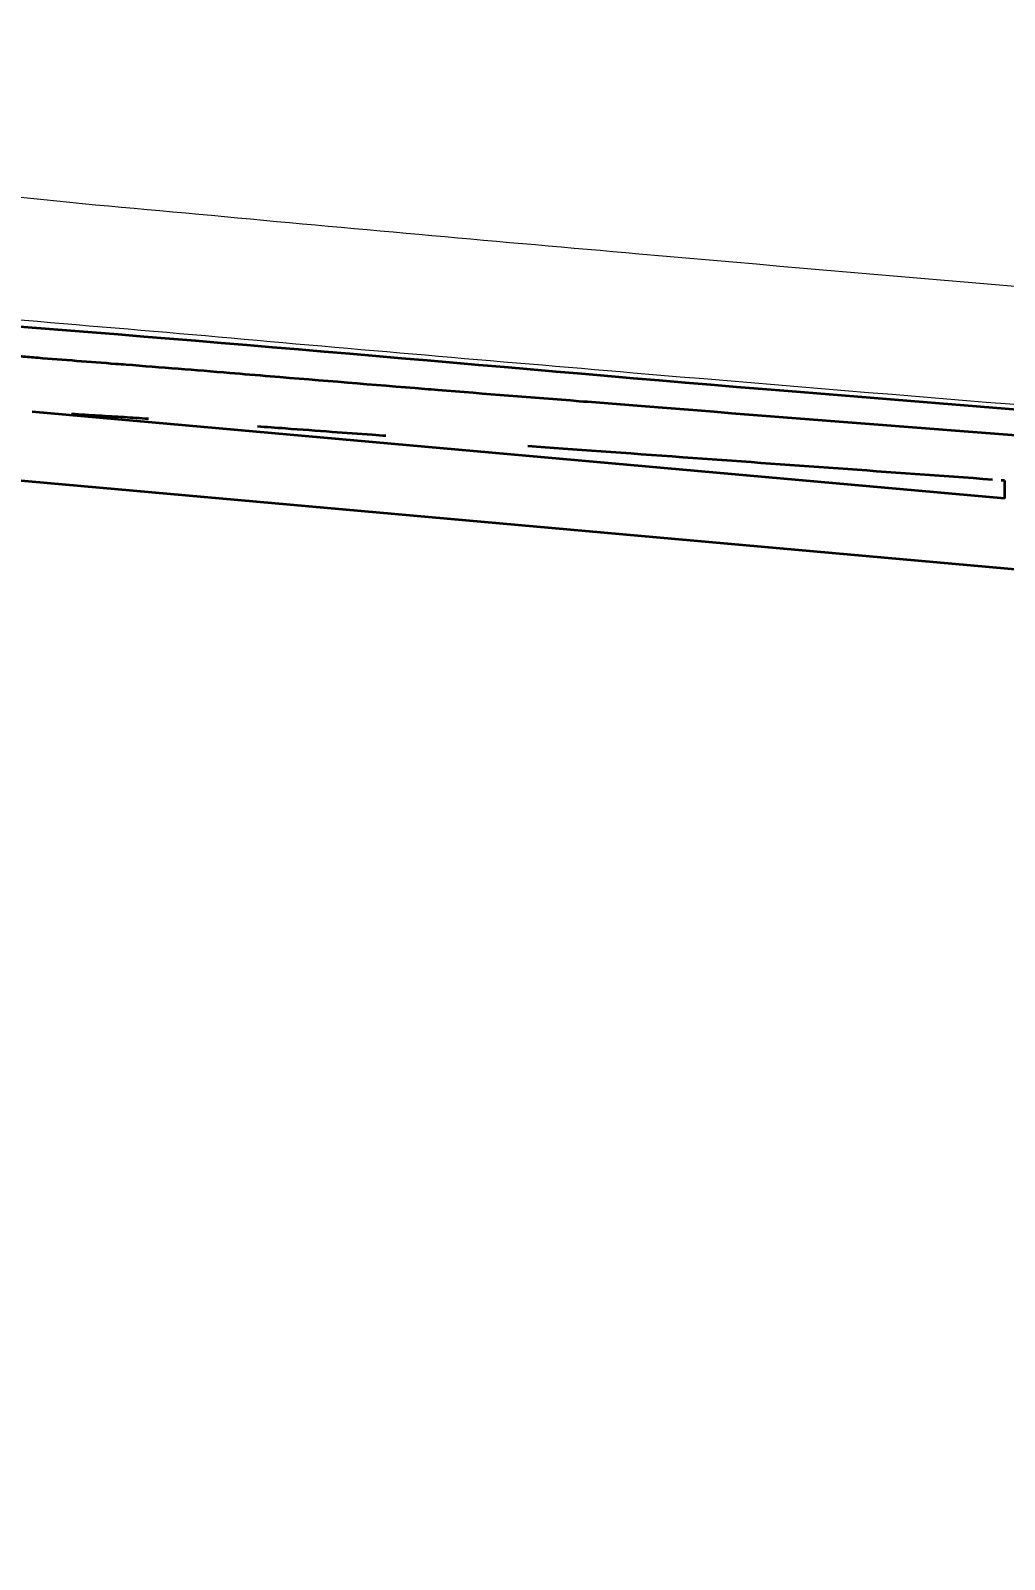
# Model space of a CAD drawing. Header units: millimetres. Extents: x 103 to 2059, y 115 to 1460.
# Drawn here: x 1281.47 to 1302.51, y 1213.39 to 1246.4 of the extents above; entities that cross this region are included whole.
import ezdxf

# ---------------------------------------------------------------- set-up
doc = ezdxf.new("R2010")
doc.units = ezdxf.units.MM
doc.header["$LTSCALE"] = 5
for name, color, linetype, lineweight in [('Dimension (ISO)', 7, 'Continuous', 9), ('Visible (ISO)', 7, 'Continuous', 35), ('Visible Narrow (ISO)', 7, 'Continuous', 9)]:
    doc.layers.add(name, color=color, linetype=linetype, lineweight=lineweight)
doc.styles.add('Note Text (ISO)', font='tahoma.ttf')
doc.dimstyles.new('Default (ISO)', dxfattribs={"dimscale": 5, "dimtxt": 3.5, "dimasz": 2.5, "dimexe": 3.175, "dimexo": 0, "dimgap": 0.762, "dimtad": 1, "dimdec": 1, "dimrnd": 1e-08, "dimzin": 4, "dimtxsty": 'Note Text (ISO)', "dimcen": 0.09, "dimdle": 10, "dimclrd": 256, "dimclre": 256, "dimclrt": 256, "dimadec": 0, "dimazin": 0, "dimtfac": 1.001486, "dimtmove": 0, "dimatfit": 3, "dimfxl": 0, "dimtolj": 1, "dimtzin": 0, "dimlwd": -1, "dimlwe": -1, "dimarcsym": 0})

# ---------------------------------------------------------------- blocks, each defined once
blk = doc.blocks.new('*D18')
at = {"layer": 'Defpoints', "color": 0}
for p in [(129.286, 1279.407), (1543.266, 1279.407), (1641.205, 312.944)]:
    blk.add_point(p, dxfattribs=at)
at = {"layer": 'Dimension (ISO)'}
for p, q in [((1543.266, 1279.407), (113.411, 1279.407)), ((129.286, 325.444), (129.286, 1266.907)), ((1641.205, 312.944), (113.411, 312.944))]:
    blk.add_line(p, q, dxfattribs=at)
for points in [[(127.202, 1266.907), (131.369, 1266.907), (129.286, 1279.407)], [(127.202, 325.444), (131.369, 325.444), (129.286, 312.944)]]:
    blk.add_solid(points, dxfattribs=at)
at = {"layer": 'Dimension (ISO)', "insert": (103.274, 780.314), "char_height": 17.5, "attachment_point": 1, "rotation": 90, "style": 'Note Text (ISO)'}
blk.add_mtext('\\A1;966,5', dxfattribs=at)

msp = doc.modelspace()

# ---------------------------------------------------------------- linework, layer by layer
at = {"layer": 'Visible (ISO)'}
for p, q in [((1302.506, 1236.295), (1281.507, 1238.17)), ((1274.04, 1237.33), (1302.907, 1234.753)), ((1302.506, 1236.682), (1302.506, 1236.295))]:
    msp.add_line(p, q, dxfattribs=at)
for points, knots in [([(1373.352, 1233.637), (1367.054, 1233.937), (1360.756, 1234.291), (1335.569, 1235.736), (1316.693, 1237.072), (1291.899, 1239.095), (1285.955, 1239.651), (1280.029, 1240.093)], [0.000075, 0.000075, 0.000075, 0.000075, 1.896748, 1.896748, 7.587345, 7.587345, 9.379295, 9.379295, 9.379295, 9.379295]), ([(1280.044, 1239.463), (1280.436, 1239.434), (1280.845, 1239.4), (1281.272, 1239.365), (1281.39, 1239.355), (1281.509, 1239.346), (1281.629, 1239.336), (1282.181, 1239.292), (1282.753, 1239.249), (1283.317, 1239.205), (1283.391, 1239.2), (1283.464, 1239.194), (1283.537, 1239.189), (1284.295, 1239.13), (1285.034, 1239.071), (1285.778, 1239.01), (1286.068, 1238.986), (1286.358, 1238.962), (1286.649, 1238.938), (1287.76, 1238.847), (1288.877, 1238.755), (1289.991, 1238.665), (1290.083, 1238.657), (1290.175, 1238.65), (1290.268, 1238.642), (1291.288, 1238.56), (1292.306, 1238.48), (1293.324, 1238.4), (1293.8, 1238.363), (1294.276, 1238.325), (1294.752, 1238.288), (1298.722, 1237.974), (1302.693, 1237.661), (1306.665, 1237.36), (1311.113, 1237.022), (1315.562, 1236.7), (1320.01, 1236.386), (1324.458, 1236.073), (1328.908, 1235.769), (1333.357, 1235.476), (1337.807, 1235.184), (1342.258, 1234.904), (1346.708, 1234.639), (1351.159, 1234.374), (1355.612, 1234.124), (1360.064, 1233.882), (1362.29, 1233.761), (1364.515, 1233.643), (1366.743, 1233.526), (1367.856, 1233.468), (1368.971, 1233.411), (1370.082, 1233.353), (1371.195, 1233.295), (1372.306, 1233.236), (1373.432, 1233.183)], [-1.66744766, -1.66744766, -1.66744766, -1.66744766, -1.6667926, -1.6667926, -1.6667926, -1.66661139, -1.66661139, -1.66661139, -1.66577651, -1.66577651, -1.66577651, -1.6656678, -1.6656678, -1.6656678, -1.66454325, -1.66454325, -1.66454325, -1.66410535, -1.66410535, -1.66410535, -1.66243317, -1.66243317, -1.66243317, -1.66229483, -1.66229483, -1.66229483, -1.66076303, -1.66076303, -1.66076303, -1.66004713, -1.66004713, -1.66004713, -1.6540784, -1.6540784, -1.6540784, -1.64739337, -1.64739337, -1.64739337, -1.64070903, -1.64070903, -1.64070903, -1.63402447, -1.63402447, -1.63402447, -1.62734063, -1.62734063, -1.62734063, -1.62399896, -1.62399896, -1.62399896, -1.62232878, -1.62232878, -1.62232878, -1.62065522, -1.62065522, -1.62065522, -1.62065522]), ([(1284.018, 1238.014), (1283.844, 1238.026), (1283.669, 1238.037), (1283.312, 1238.059), (1283.129, 1238.07), (1282.746, 1238.094), (1282.551, 1238.106), (1282.359, 1238.117)], [-0.2426793, -0.2426793, -0.2426793, -0.2426793, -0.193253, -0.193253, -0.1411438, -0.1411438, -0.0852622, -0.0852622, -0.0852622, -0.0852622]), ([(1289.145, 1237.646), (1289.049, 1237.653), (1288.952, 1237.66), (1288.567, 1237.688), (1288.278, 1237.709), (1287.653, 1237.755), (1287.316, 1237.78), (1286.763, 1237.821), (1286.567, 1237.835), (1286.372, 1237.85)], [-0.7160312, -0.7160312, -0.7160312, -0.7160312, -0.6901747, -0.6901747, -0.6133389, -0.6133389, -0.5234365, -0.5234365, -0.4657919, -0.4657919, -0.4657919, -0.4657919]), ([(1302.252, 1236.701), (1300.012, 1236.862), (1297.818, 1237.02), (1294.333, 1237.272), (1293.193, 1237.354), (1292.216, 1237.424)], [-1.4990808, -1.4990808, -1.4990808, -1.4990808, -1.1519051, -1.1519051, -0.9625405, -0.9625405, -0.9625405, -0.9625405])]:
    msp.add_open_spline(points, degree=3, knots=knots, dxfattribs=at)
msp.add_open_spline([(1302.506, 1236.682), (1302.482, 1236.684), (1302.458, 1236.686), (1302.434, 1236.687)], degree=3, dxfattribs=at)
at = {"layer": 'Visible Narrow (ISO)'}
for points, knots in [([(1373.329, 1236.145), (1373.278, 1236.147), (1373.227, 1236.15), (1370.848, 1236.273), (1368.495, 1236.401), (1354.23, 1237.159), (1342.305, 1237.887), (1329.301, 1238.812), (1328.208, 1238.891), (1316.272, 1239.749), (1305.443, 1240.622), (1291.628, 1241.835), (1288.657, 1242.095), (1284.171, 1242.517), (1282.703, 1242.638), (1280.822, 1242.841), (1280.443, 1242.881), (1280.059, 1242.92)], [-9.374101, -9.374101, -9.374101, -9.374101, -9.358529, -9.358529, -8.652732, -8.652732, -5.06026, -5.06026, -4.730516, -4.730516, -1.460715, -1.460715, -0.55989, -0.55989, -0.110716, -0.110716, 0, 0, 0, 0]), ([(1279.962, 1240.263), (1280.326, 1240.234), (1280.691, 1240.203), (1282.56, 1240.039), (1284.044, 1239.919), (1288.505, 1239.52), (1291.506, 1239.264), (1305.323, 1238.094), (1316.185, 1237.245), (1328.131, 1236.406), (1329.226, 1236.329), (1342.249, 1235.425), (1354.185, 1234.71), (1368.469, 1233.955), (1370.804, 1233.828), (1373.214, 1233.71), (1373.266, 1233.707), (1373.318, 1233.705)], [0, 0, 0, 0, 0.110716, 0.110716, 0.55989, 0.55989, 1.460715, 1.460715, 4.730516, 4.730516, 5.06026, 5.06026, 8.652732, 8.652732, 9.358529, 9.358529, 9.374101, 9.374101, 9.374101, 9.374101])]:
    msp.add_open_spline(points, degree=3, knots=knots, dxfattribs=at)

# ---------------------------------------------------------------- dimensions: what is measured, and where the dimension line sits
at = {"layer": 'Dimension (ISO)'}
dim = msp.add_linear_dim(base=(129.286, 1279.407), p1=(1641.205, 312.944), p2=(1543.266, 1279.407), angle=90, dimstyle='Default (ISO)', override={"dimgap": 0.762, "dimdec": 1, "dimtol": 0, "dimlim": 0, "dimtp": 0, "dimtm": 0, "dimtdec": 2, "dimtofl": 0, "dimatfit": 1}, dxfattribs=at)
dim.commit()
dim.dimension.update_dxf_attribs({"geometry": '*D18', "text_midpoint": (129.286, 809.214), "dimtype": 160})

doc.saveas('drawing.dxf')
